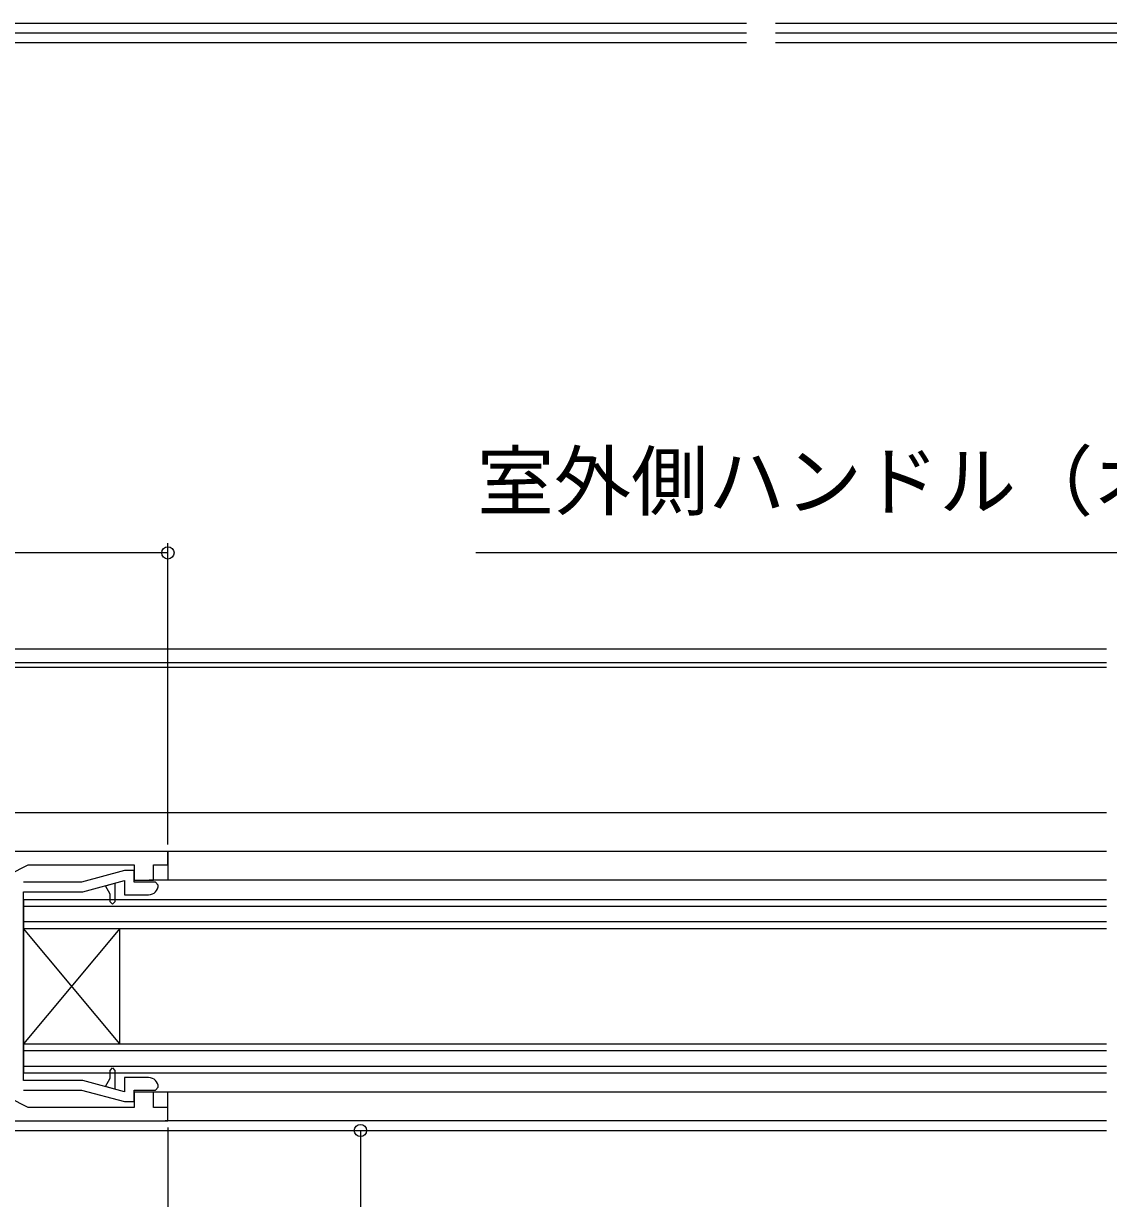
# Model space of a CAD drawing. Units: millimetres, scale not verified. Extents: x -525 to 525, y -782 to 777.
# Drawn here: x 37 to 149.7, y 106.7 to 228.7 of the extents above; entities that cross this region are included whole.
import ezdxf
from ezdxf.enums import TextEntityAlignment as Align

# ---------------------------------------------------------------- set-up
doc = ezdxf.new("R2010")
doc.units = ezdxf.units.MM
doc.header["$LTSCALE"] = 4
for name, color, linetype in [('0-2_YKK_11', 7, 'Continuous'), ('0-3_YKK_12', 2, 'Continuous'), ('0-6_YKK_D', 6, 'Continuous')]:
    doc.layers.add(name, color=color, linetype=linetype)
doc.styles.add('ＭＳ ゴシック', font='')
doc.styles.get('ＭＳ ゴシック').set_extended_font_data('MS Gothic')

msp = doc.modelspace()

# ---------------------------------------------------------------- linework, layer by layer
at = {"layer": '0-2_YKK_11'}
for points in [[(7.499, 114.722), (51.999, 114.722), (51.999, 116.122), (50.499, 116.122), (50.499, 117.722), (48.499, 117.722), (48.499, 116.122), (37.499, 116.122), (35.499, 117.122), (35.499, 121.264), (35.379, 121.447), (35.379, 121.997), (35.499, 122.18), (35.499, 140.322), (37.499, 141.322), (48.499, 141.322), (48.499, 139.722), (50.499, 139.722), (50.499, 141.322), (51.999, 141.322), (51.999, 142.722), (7.499, 142.722)], [(50.999, 139.226), (50.699, 139.526), (48.499, 139.526), (48.499, 140.726), (47.499, 140.726), (43.02, 139.526), (36.999, 139.526)], [(49.999, 119.226), (47.499, 119.226), (47.499, 117.761), (43.152, 118.926), (36.999, 118.926), (36.999, 138.526), (43.152, 138.526), (47.499, 139.691), (47.499, 138.226), (49.999, 138.226)], [(36.999, 117.926), (43.02, 117.926), (47.498, 116.726), (48.499, 116.726), (48.499, 117.926), (50.699, 117.926), (50.999, 118.226)]]:
    msp.add_lwpolyline(points, dxfattribs=at)
for points in [[(46.499, 139.423), (46.499, 137.476), (46.236, 137.226), (45.998, 137.476), (45.999, 138.289), (45.499, 139.155)], [(46.498, 119.976), (46.499, 118.029), (45.499, 118.297), (45.999, 119.163), (45.999, 119.976), (46.254, 120.226)]]:
    msp.add_lwpolyline(points, close=True, dxfattribs=at)
for centre, start, end in [((49.999, 139.226), 270.00219, 0.00045), ((49.999, 118.226), 0.00001, 89.99999)]:
    msp.add_arc(centre, 1, start, end, dxfattribs=at)
at = {"layer": '0-3_YKK_12'}
for p, q in [((112.099, 228.722), (-27.001, 228.722)), ((263.111, 228.722), (115.099, 228.722)), ((112.099, 227.722), (-27.001, 227.722)), ((262.25, 227.722), (115.099, 227.722)), ((112.099, 226.722), (-31.501, 226.722)), ((261.352, 226.722), (115.099, 226.722)), ((149.499, 163.726), (-10.001, 163.726)), ((149.499, 162.326), (-10.001, 162.326)), ((149.499, 161.824), (8.551, 161.823)), ((149.499, 146.726), (8.999, 146.726)), ((149.499, 142.726), (51.699, 142.726)), ((51.998, 142.726), (51.998, 139.726)), ((149.499, 139.726), (50.061, 139.726)), ((36.999, 137.726), (149.499, 137.726)), ((36.999, 137.726), (36.999, 119.726)), ((36.999, 137.026), (149.499, 137.026)), ((36.999, 135.426), (149.499, 135.426)), ((36.999, 134.726), (149.499, 134.726)), ((46.999, 122.726), (36.999, 134.726)), ((36.999, 122.726), (149.499, 122.726)), ((36.999, 122.026), (149.499, 122.026)), ((36.999, 120.426), (149.499, 120.426)), ((36.999, 119.726), (149.499, 119.726)), ((149.499, 117.724), (49.999, 117.722)), ((51.998, 114.726), (51.998, 117.726)), ((-10.001, 113.726), (149.499, 113.726)), ((149.499, 114.726), (51.699, 114.726))]:
    msp.add_line(p, q, dxfattribs=at)
msp.add_lwpolyline([(46.999, 122.726), (46.999, 134.726), (36.999, 122.726)], dxfattribs=at)
at = {"layer": '0-6_YKK_D'}
for p, q in [((51.998, 143.435), (51.998, 174.726)), ((51.998, 173.726), (8.999, 173.726)), ((25.999, 113.726), (72.999, 113.726)), ((51.999, 114.026), (51.999, 49.726)), ((71.999, 113.726), (71.999, -37.274))]:
    msp.add_line(p, q, dxfattribs=at)
msp.add_lwpolyline([(243.566, 165.701), (241.103, 166.361), (213.617, 173.726), (83.989, 173.726)], dxfattribs=at)
for centre in [(51.998, 173.726), (71.999, 113.726)]:
    msp.add_circle(centre, 0.637, dxfattribs=at)

# ---------------------------------------------------------------- texts
at = {"layer": '0-6_YKK_D', "style": 'ＭＳ ゴシック'}
msp.add_text('室外側ハンドル（オプション）', height=5.865, dxfattribs=at).set_placement((84.108, 176.491), align=Align.BOTTOM_LEFT)

doc.saveas('drawing.dxf')
